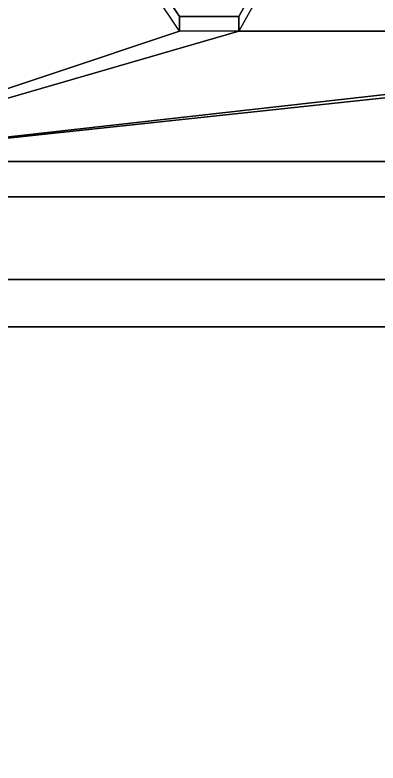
# Model space of a CAD drawing. Header units: millimetres. Extents: x -0.88 to 1, y -1.7 to 8.
# Drawn here: x -0.5746 to -0.4212, y -0.0043 to 0.3119 of the extents above; entities that cross this region are included whole.
import ezdxf

# ---------------------------------------------------------------- set-up
doc = ezdxf.new("R2010")
doc.units = ezdxf.units.MM
doc.layers.add('hatch2', color=3, linetype='Continuous')
doc.layers.add('seats', color=3, linetype='Continuous')

msp = doc.modelspace()

# ---------------------------------------------------------------- linework, layer by layer
for points in [[(0.62, 1.3, 0.28), (0.62, -1.14, 0.28), (-0.62, -1.14, 0.28), (-0.62, 1.3, 0.28)], [(-0.67, 0.25, 1.4), (-0.535, 0.35, 1.39298), (-0.535, 0.4, 1.38947), (-0.575, 0.4, 1.38947)], [(-0.67, 0.25, 1.4), (-0.67, 0.25, 1.4), (-0.505, 0.305, 1.39614), (-0.535, 0.35, 1.39298)], [(-0.48, 0.305, 1.39614), (-0.18, 0.305, 1.39614), (-0.21, 0.35, 1.39298), (-0.455, 0.35, 1.39298)], [(-0.67, 0.25, 1.4), (0.67, 0.25, 1.4), (0.155, 0.305, 1.39614), (-0.155, 0.305, 1.39614)], [(-0.67, 0.25, 1.4), (-0.67, 0.25, 1.4), (-0.155, 0.305, 1.39614), (-0.18, 0.305, 1.39614)], [(-0.67, 0.25, 1.4), (-0.67, 0.25, 1.4), (-0.18, 0.305, 1.39614), (-0.48, 0.305, 1.39614)], [(-0.67, 0.25, 1.4), (-0.67, 0.25, 1.4), (-0.48, 0.305, 1.39614), (-0.505, 0.305, 1.39614)], [(-0.1, 0.25, 1.31), (-0.67, 0.25, 1.4), (-0.84769, 0.25, 0.85), (-0.62, 0.25, 0.85)], [(0.1, 0.25, 1.31), (0.67, 0.25, 1.4), (-0.67, 0.25, 1.4), (-0.1, 0.25, 1.31)], [(-0.1, -1.33, 1.31), (-0.1, 0.25, 1.31), (-0.62, 0.25, 0.85), (-0.62, -1.33, 0.85)]]:
    msp.add_3dface(points)
at = {"layer": 'hatch2'}
for points in [[(-0.505, 0.31124, 1.4107), (-0.535, 0.35624, 1.40754), (-0.455, 0.35624, 1.40754), (-0.48, 0.31124, 1.4107)], [(-0.535, 0.35, 1.39298), (-0.535, 0.35624, 1.40754), (-0.505, 0.31124, 1.4107), (-0.505, 0.305, 1.39614)], [(-0.48, 0.305, 1.39614), (-0.48, 0.31124, 1.4107), (-0.455, 0.35624, 1.40754), (-0.455, 0.35, 1.39298)], [(-0.505, 0.305, 1.39614), (-0.505, 0.31124, 1.4107), (-0.48, 0.31124, 1.4107), (-0.48, 0.305, 1.39614)]]:
    msp.add_3dface(points, dxfattribs=at)
at = {"layer": 'seats'}
for points in [[(-0.275, 0.2, 1.205), (-0.27, 0.235, 1.205), (-0.625, 0.235, 1.205), (-0.625, 0.2, 1.205)], [(-0.27, 0.235, 1.205), (-0.27, 0.235, 1.16), (-0.625, 0.235, 1.16), (-0.625, 0.235, 1.205)], [(-0.295, 0.18, 1.22), (-0.275, 0.2, 1.205), (-0.625, 0.2, 1.205), (-0.605, 0.18, 1.22)], [(-0.295, -1.25, 1.22), (-0.295, 0.18, 1.22), (-0.605, 0.18, 1.22), (-0.605, -1.25, 1.22)]]:
    msp.add_3dface(points, dxfattribs=at)

doc.saveas('drawing.dxf')
